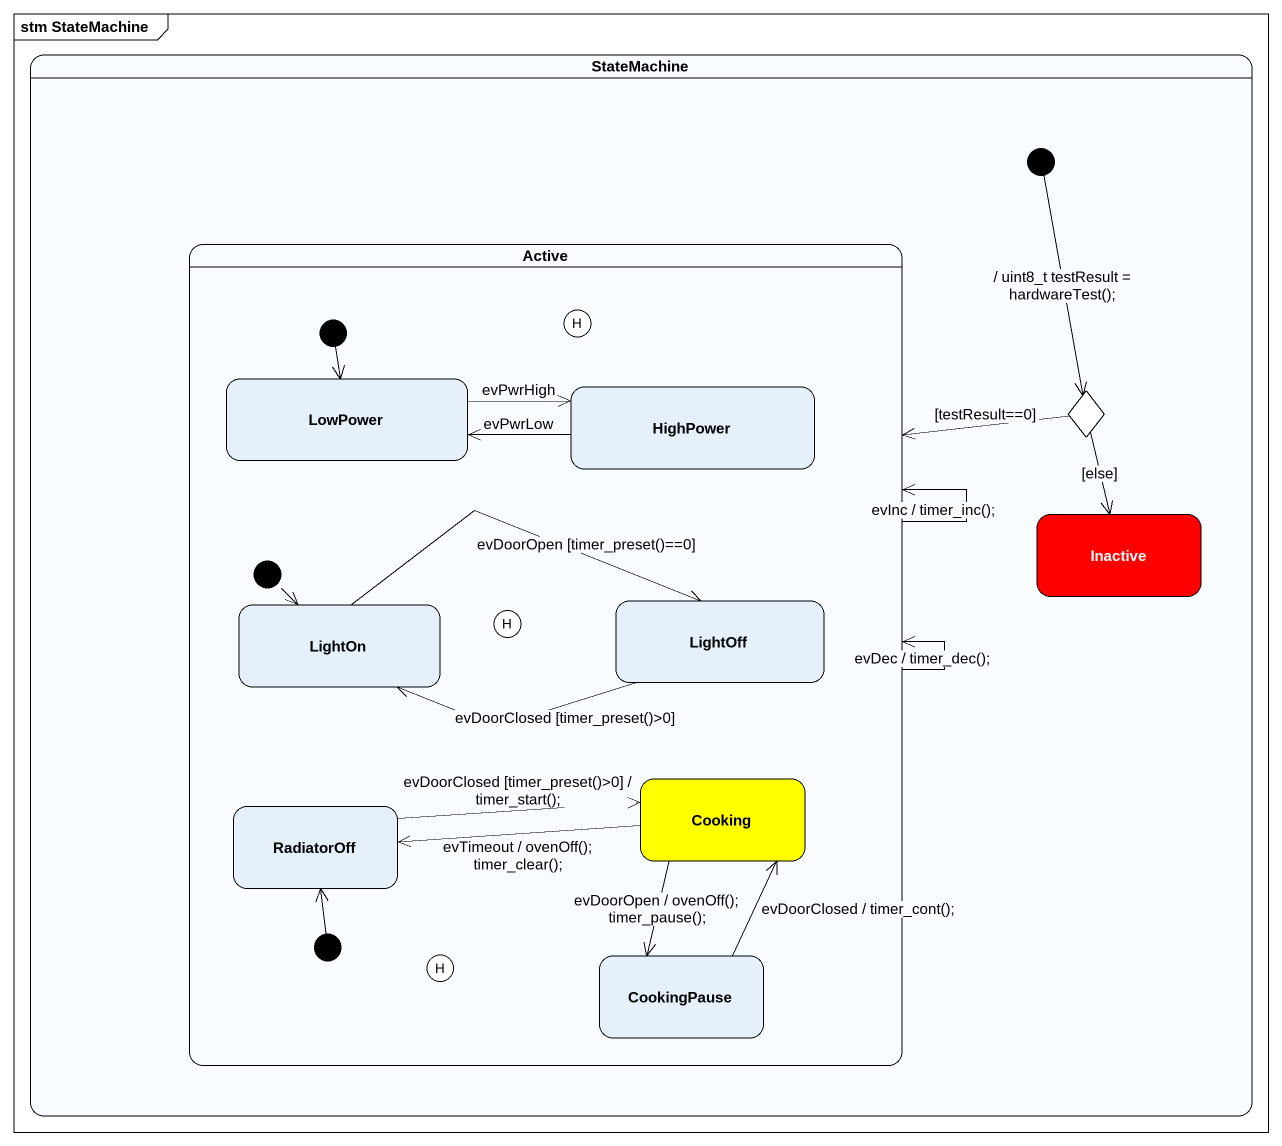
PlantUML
@startuml
mainframe stm StateMachine
hide empty description
state StateMachine {
  state Active {
    state initial2 <<start>>
    state history1 <<history>>
    state LowPower
    state HighPower
    state LightOn
    state initial3 <<start>>
    state history2 <<history>>
    state LightOff
    state Cooking #FFFF00
    state RadiatorOff
    state initial4 <<start>>
    state history3 <<history>>
    state CookingPause
  }
  state choice1 <<choice>>
  state Inactive #FF0000
  [*] --> choice1 : / uint8_t testResult = hardwareTest();
}
Active --> Active : evDec / timer_dec();
Active --> Active : evInc / timer_inc();
initial2 --> LowPower
LowPower -right-> HighPower : evPwrHigh
HighPower -left-> LowPower : evPwrLow
choice1 -left-> Active : [testResult==0]
choice1 --> Inactive : [else]
LightOn -right-> LightOff : evDoorOpen [timer_preset()==0]
initial3 --> LightOn
LightOff -left-> LightOn : evDoorClosed [timer_preset()>0]
Cooking -left-> RadiatorOff : evTimeout / ovenOff(); timer_clear();
Cooking --> CookingPause : evDoorOpen / ovenOff(); timer_pause();
RadiatorOff -right-> Cooking : evDoorClosed [timer_preset()>0] / timer_start();
initial4 -up-> RadiatorOff
CookingPause -up-> Cooking : evDoorClosed / timer_cont();
@enduml
